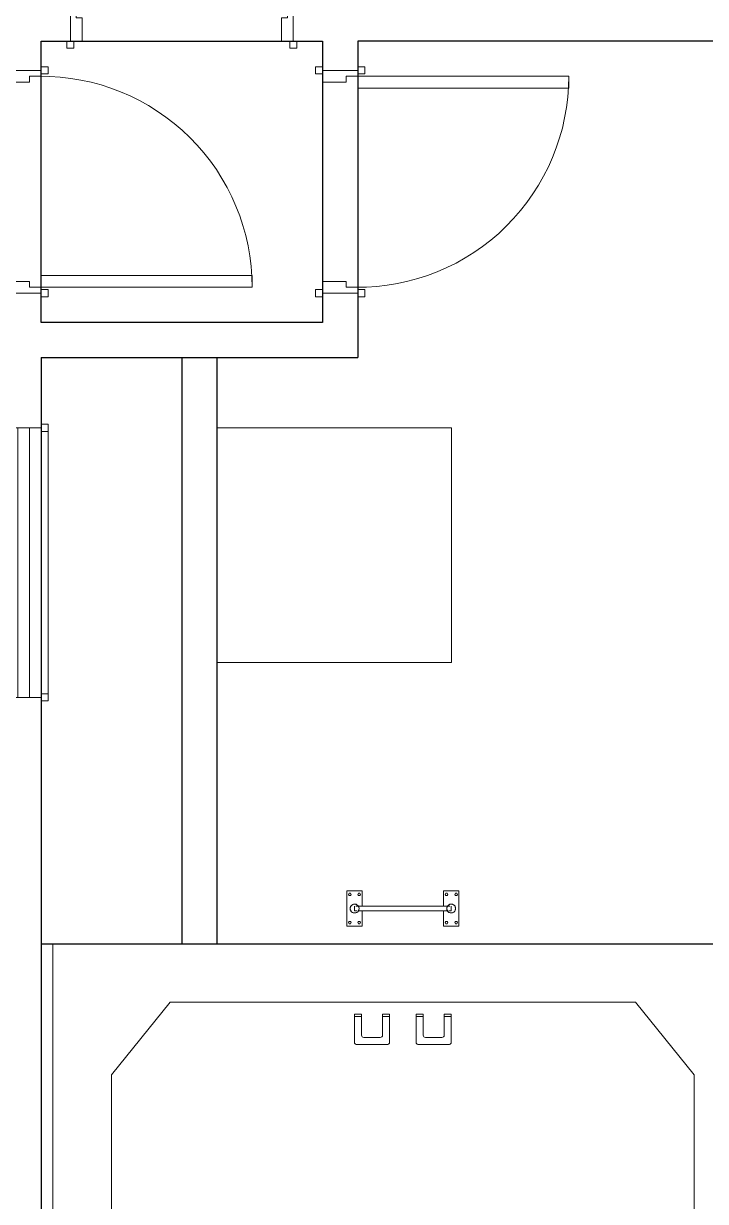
# Model space of a CAD drawing. Header units: millimetres. Extents: x 35540 to 832230, y -10956 to 416550.
# Drawn here: x 78914 to 81822, y 20358 to 25382 of the extents above; entities that cross this region are included whole.
import ezdxf

# ---------------------------------------------------------------- set-up
doc = ezdxf.new("R2010")
doc.units = ezdxf.units.MM
for name, color, linetype, lineweight in [('A-AREA-BNDY', 1, 'Continuous', 18), ('A-DOOR', 31, 'Continuous', 5), ('A-DOOR-FRAM', 31, 'Continuous', 15), ('A-FLOR', 192, 'Continuous', 5), ('A-GENM', 13, 'Continuous', 5), ('A-WALL', 113, 'Continuous', 5)]:
    doc.layers.add(name, color=color, linetype=linetype, lineweight=lineweight)

# ---------------------------------------------------------------- blocks, each defined once
blk = doc.blocks.new('DLN-Single Door__X01_ - _M02a_ 900 x 2450 _WH_-16935525-G_F U_F_A_')
at = {"layer": 'A-DOOR'}
for p, q in [((-450, 975), (-400, 975)), ((-450, 75), (-450, 975)), ((-400, 975), (-400, 75)), ((-490, 105), (-460, 105)), ((-490, 75), (-490, 105)), ((-460, 105), (-460, 75)), ((460, 75), (460, 105)), ((460, 105), (490, 105)), ((490, 105), (490, 75)), ((-460, 75), (-490, 75)), ((-400, 75), (-450, 75)), ((490, 75), (460, 75)), ((-490, -75), (-460, -75)), ((-490, -105), (-490, -75)), ((-460, -75), (-460, -105)), ((460, -105), (460, -75)), ((460, -75), (490, -75)), ((490, -75), (490, -105)), ((-460, -105), (-490, -105)), ((490, -105), (460, -105))]:
    blk.add_line(p, q, dxfattribs=at)
blk.add_arc((-450, 75), 900, 359.5, 90, dxfattribs=at)
at = {"layer": 'A-DOOR-FRAM'}
for p, q in [((-475, 75), (-450, 75)), ((-475, -75), (-475, 75)), ((-450, 75), (-450, 25)), ((450, 75), (475, 75)), ((450, 25), (450, 75)), ((475, 75), (475, -75)), ((-450, 25), (-425, 25)), ((-425, 25), (-425, -75)), ((425, 25), (450, 25)), ((425, -75), (425, 25)), ((-425, -75), (-475, -75)), ((475, -75), (425, -75))]:
    blk.add_line(p, q, dxfattribs=at)
blk = doc.blocks.new('DLN-Single Door__X01_ - _M05_ 900 x 2450 _WH_-16935527-G_F U_F_A_')
at = {"layer": 'A-DOOR'}
for p, q in [((-460, 105), (-490, 105)), ((-490, 105), (-490, 75)), ((-460, 75), (-460, 105)), ((490, 105), (460, 105)), ((460, 105), (460, 75)), ((490, 75), (490, 105)), ((-490, 75), (-460, 75)), ((460, 75), (490, 75)), ((-460, -75), (-490, -75)), ((-490, -75), (-490, -105)), ((-460, -105), (-460, -75)), ((-400, -75), (-450, -75)), ((-450, -75), (-450, -975)), ((-400, -975), (-400, -75)), ((490, -75), (460, -75)), ((460, -75), (460, -105)), ((490, -105), (490, -75)), ((-490, -105), (-460, -105)), ((460, -105), (490, -105)), ((-450, -975), (-400, -975))]:
    blk.add_line(p, q, dxfattribs=at)
blk.add_arc((-450, -75), 900, 270, 0.5, dxfattribs=at)
at = {"layer": 'A-DOOR-FRAM'}
for p, q in [((-425, 75), (-475, 75)), ((-475, 75), (-475, -75)), ((-425, -25), (-425, 75)), ((425, 75), (425, -25)), ((475, 75), (425, 75)), ((475, -75), (475, 75)), ((-450, -75), (-450, -25)), ((-450, -25), (-425, -25)), ((425, -25), (450, -25)), ((450, -25), (450, -75)), ((-475, -75), (-450, -75)), ((450, -75), (475, -75))]:
    blk.add_line(p, q, dxfattribs=at)
blk = doc.blocks.new('Walls 2 - Walls 2-3045088-G_F U_F_A_')
at = {"layer": 'A-WALL', "lineweight": 18}
for p, q in [((79039.3, 21457.5), (79039.3, 16147.5)), ((79039.3, 21457.5), (82099.3, 21457.5)), ((79289.3, 20897.5), (79539.3, 21207.5)), ((81524.3, 21207.5), (79539.3, 21207.5)), ((81524.3, 21207.5), (81774.3, 20897.5)), ((79289.3, 16647.5), (79289.3, 20897.5)), ((81774.3, 20897.5), (81774.3, 16647.5))]:
    blk.add_line(p, q, dxfattribs=at)
blk = doc.blocks.new('DLN_ Water Tank Cat Ladder - DLN_ Water Tank Cat Ladder-15027034-G_F U_F_A_')
at = {"layer": 'A-GENM'}
for p, q in [((-238.5, 225), (-238.5, 75)), ((-173.5, 225), (-238.5, 225)), ((-238.5, 225), (-173.5, 225)), ((-238.5, 75), (-238.5, 225)), ((-229.7, 215), (-232.6, 210)), ((-232.6, 210), (-229.7, 215)), ((-232.6, 210), (-229.7, 205)), ((-229.7, 205), (-232.6, 210)), ((-223.9, 215), (-229.7, 215)), ((-229.7, 215), (-223.9, 215)), ((-229.7, 205), (-223.9, 205)), ((-223.9, 205), (-229.7, 205)), ((-221, 210), (-223.9, 215)), ((-223.9, 215), (-221, 210)), ((-223.9, 205), (-221, 210)), ((-221, 210), (-223.9, 205)), ((-189.1, 215), (-192, 210)), ((-192, 210), (-189.1, 215)), ((-192, 210), (-189.1, 205)), ((-189.1, 205), (-192, 210)), ((-183.3, 215), (-189.1, 215)), ((-189.1, 215), (-183.3, 215)), ((-189.1, 205), (-183.3, 205)), ((-183.3, 205), (-189.1, 205)), ((-180.4, 210), (-183.3, 215)), ((-183.3, 215), (-180.4, 210)), ((-183.3, 205), (-180.4, 210)), ((-180.4, 210), (-183.3, 205)), ((-173.5, 158.5), (-173.5, 225)), ((-173.5, 225), (-173.5, 158.5)), ((173.5, 225), (173.5, 158.7)), ((238.5, 225), (173.5, 225)), ((173.5, 225), (238.5, 225)), ((173.5, 158.7), (173.5, 225)), ((183.3, 215), (180.4, 210)), ((180.4, 210), (183.3, 215)), ((180.4, 210), (183.3, 205)), ((183.3, 205), (180.4, 210)), ((189.1, 215), (183.3, 215)), ((183.3, 215), (189.1, 215)), ((183.3, 205), (189.1, 205)), ((189.1, 205), (183.3, 205)), ((192, 210), (189.1, 215)), ((189.1, 215), (192, 210)), ((189.1, 205), (192, 210)), ((192, 210), (189.1, 205)), ((223.9, 215), (221, 210)), ((221, 210), (223.9, 215)), ((221, 210), (223.9, 205)), ((223.9, 205), (221, 210)), ((229.7, 215), (223.9, 215)), ((223.9, 215), (229.7, 215)), ((223.9, 205), (229.7, 205)), ((229.7, 205), (223.9, 205)), ((232.6, 210), (229.7, 215)), ((229.7, 215), (232.6, 210)), ((229.7, 205), (232.6, 210)), ((232.6, 210), (229.7, 205)), ((238.5, 75), (238.5, 225)), ((238.5, 225), (238.5, 75)), ((-206.5, 158.7), (-206.5, 160)), ((-206.5, 160), (-206.5, 158.7)), ((-206.5, 158.7), (-206.5, 160)), ((-206.5, 160), (-206.5, 159.7)), ((-206.5, 159.7), (-206.5, 158.7)), ((-206.5, 157.1), (-206.5, 158.7)), ((-206.5, 158.7), (-206.5, 157.1)), ((-206.5, 157.1), (-206.5, 158.7)), ((-206.5, 158.7), (-206.5, 157.1)), ((-206.5, 140.3), (-206.5, 157.1)), ((-206.5, 157.1), (-206.5, 140.3)), ((-206.5, 140.3), (-206.5, 157.1)), ((-206.5, 157.1), (-206.5, 155)), ((-206.5, 155), (-206.5, 152.6)), ((-206.5, 152.6), (-206.5, 147.4)), ((-193, 160), (-200.9, 160)), ((-193, 160), (-200.9, 160)), ((191.6, 160), (-191.6, 160)), ((191.6, 160), (-191.6, 160)), ((200.9, 160), (193, 160)), ((200.9, 160), (193, 160)), ((206.5, 158.7), (206.5, 160)), ((206.5, 160), (206.5, 158.7)), ((206.5, 159.7), (206.5, 160)), ((206.5, 160), (206.5, 158.7)), ((206.5, 158.7), (206.5, 159.7)), ((206.5, 157.1), (206.5, 158.7)), ((206.5, 158.7), (206.5, 157.1)), ((206.5, 157.1), (206.5, 158.7)), ((206.5, 158.7), (206.5, 157.1)), ((206.5, 140.3), (206.5, 157.1)), ((206.5, 157.1), (206.5, 141.3)), ((206.5, 152.6), (206.5, 157.1)), ((206.5, 157.1), (206.5, 140.3)), ((206.5, 150), (206.5, 152.6)), ((-206.5, 147.4), (-206.5, 145)), ((-206.5, 145), (-206.5, 142.9)), ((-206.5, 142.9), (-206.5, 141.3)), ((-206.5, 141.3), (-206.5, 140.3)), ((-206.5, 140), (-206.5, 140.3)), ((-206.5, 140.3), (-206.5, 140)), ((-206.5, 140), (-206.5, 140.3)), ((-206.5, 140.3), (-206.5, 140)), ((-206.5, 140), (-195.7, 140)), ((-206.5, 140), (-195.7, 140)), ((-191.5, 140), (191.5, 140)), ((-191.5, 140), (191.5, 140)), ((-173.5, 75), (-173.5, 141.5)), ((-173.5, 141.5), (-173.5, 75)), ((173.5, 141.3), (173.5, 75)), ((173.5, 75), (173.5, 141.3)), ((195.7, 140), (206.5, 140)), ((195.7, 140), (206.5, 140)), ((206.5, 145), (206.5, 150)), ((206.5, 142.9), (206.5, 145)), ((206.5, 140.3), (206.5, 142.9)), ((206.5, 141.3), (206.5, 140.3)), ((206.5, 140), (206.5, 140.3)), ((206.5, 140.3), (206.5, 140)), ((206.5, 140), (206.5, 140.3)), ((206.5, 140.3), (206.5, 140)), ((-238.5, 75), (-173.5, 75)), ((-173.5, 75), (-238.5, 75)), ((-229.7, 95), (-232.6, 90)), ((-232.6, 90), (-229.7, 95)), ((-232.6, 90), (-229.7, 85)), ((-229.7, 85), (-232.6, 90)), ((-223.9, 95), (-229.7, 95)), ((-229.7, 95), (-223.9, 95)), ((-229.7, 85), (-223.9, 85)), ((-223.9, 85), (-229.7, 85)), ((-221, 90), (-223.9, 95)), ((-223.9, 95), (-221, 90)), ((-223.9, 85), (-221, 90)), ((-221, 90), (-223.9, 85)), ((-189.1, 95), (-192, 90)), ((-192, 90), (-189.1, 95)), ((-192, 90), (-189.1, 85)), ((-189.1, 85), (-192, 90)), ((-183.3, 95), (-189.1, 95)), ((-189.1, 95), (-183.3, 95)), ((-189.1, 85), (-183.3, 85)), ((-183.3, 85), (-189.1, 85)), ((-180.4, 90), (-183.3, 95)), ((-183.3, 95), (-180.4, 90)), ((-183.3, 85), (-180.4, 90)), ((-180.4, 90), (-183.3, 85)), ((173.5, 75), (238.5, 75)), ((238.5, 75), (173.5, 75)), ((183.3, 95), (180.4, 90)), ((180.4, 90), (183.3, 95)), ((180.4, 90), (183.3, 85)), ((183.3, 85), (180.4, 90)), ((189.1, 95), (183.3, 95)), ((183.3, 95), (189.1, 95)), ((183.3, 85), (189.1, 85)), ((189.1, 85), (183.3, 85)), ((192, 90), (189.1, 95)), ((189.1, 95), (192, 90)), ((189.1, 85), (192, 90)), ((192, 90), (189.1, 85)), ((223.9, 95), (221, 90)), ((221, 90), (223.9, 95)), ((221, 90), (223.9, 85)), ((223.9, 85), (221, 90)), ((229.7, 95), (223.9, 95)), ((223.9, 95), (229.7, 95)), ((223.9, 85), (229.7, 85)), ((229.7, 85), (223.9, 85)), ((232.6, 90), (229.7, 95)), ((229.7, 95), (232.6, 90)), ((229.7, 85), (232.6, 90)), ((232.6, 90), (229.7, 85)), ((-176.5, -300), (-206.5, -300)), ((-206.5, -300), (-206.5, -420)), ((-206.5, -300), (-206.5, -310)), ((-176.5, -300), (-206.5, -300)), ((-176.5, -390), (-176.5, -300)), ((-176.5, -310), (-176.5, -300)), ((-56.5, -300), (-86.5, -300)), ((-86.5, -300), (-86.5, -390)), ((-86.5, -300), (-86.5, -310)), ((-56.5, -300), (-86.5, -300)), ((-56.5, -420), (-56.5, -300)), ((-56.5, -310), (-56.5, -300)), ((86.5, -300), (56.5, -300)), ((56.5, -300), (56.5, -420)), ((56.5, -300), (56.5, -310)), ((86.5, -300), (56.5, -300)), ((86.5, -390), (86.5, -300)), ((86.5, -310), (86.5, -300)), ((206.5, -300), (176.5, -300)), ((176.5, -300), (176.5, -390)), ((176.5, -300), (176.5, -310)), ((206.5, -300), (176.5, -300)), ((206.5, -420), (206.5, -300)), ((206.5, -310), (206.5, -300)), ((-206.5, -310), (-206.5, -310.3)), ((-206.5, -310.3), (-206.5, -320)), ((-206.5, -420), (-206.5, -320)), ((-176.5, -310), (-203.2, -310)), ((-176.5, -320), (-176.5, -310)), ((-176.5, -320), (-176.5, -390)), ((-86.5, -310), (-86.5, -320)), ((-59.8, -310), (-86.5, -310)), ((-86.5, -390), (-86.5, -320)), ((-56.5, -317.4), (-56.5, -310)), ((-56.5, -320), (-56.5, -317.4)), ((-56.5, -320), (-56.5, -420)), ((56.5, -310), (56.5, -320)), ((56.5, -420), (56.5, -320)), ((86.5, -310), (59.8, -310)), ((86.5, -320), (86.5, -310)), ((86.5, -320), (86.5, -390)), ((176.5, -310), (176.5, -320)), ((203.2, -310), (176.5, -310)), ((176.5, -390), (176.5, -320)), ((206.5, -320), (206.5, -310)), ((206.5, -320), (206.5, -420)), ((-96.5, -400), (-166.5, -400)), ((-166.5, -400), (-96.5, -400)), ((166.5, -400), (96.5, -400)), ((96.5, -400), (166.5, -400)), ((-196.5, -430), (-66.5, -430)), ((-66.5, -430), (-196.5, -430)), ((66.5, -430), (196.5, -430)), ((196.5, -430), (66.5, -430))]:
    blk.add_line(p, q, dxfattribs=at)
for centre, radius, start, end in [((-206, 150), 19, 90, 270), ((-206, 150), 19, 120, 180), ((-206, 150), 19, 165, 180), ((-206, 150), 19, 165, 180), ((-206, 150), 19, 120, 165), ((-206, 150), 19, 120, 165), ((-206, 150), 19, 105, 120), ((-206, 150), 19, 105, 120), ((-206, 150), 19, 105, 120), ((-206, 150), 19, 60, 105), ((-206, 150), 19, 75, 105), ((-206, 150), 19, 90, 105), ((-206, 150), 19, 60, 90), ((-206, 150), 19, 270, 90), ((-206, 150), 19, 60, 75), ((-206, 150), 19, 45, 60), ((-206, 150), 19, 30, 60), ((-206, 150), 19, 30, 60), ((-206, 150), 19, 30, 45), ((-206, 150), 19, 0, 30), ((-206, 150), 19, 15, 30), ((-206, 150), 19, 15, 30), ((-206, 150), 19, 0, 15), ((-206, 150), 19, 0, 15), ((206, 150), 19, 90, 270), ((206, 150), 19, 150, 180), ((206, 150), 19, 165, 180), ((206, 150), 19, 165, 180), ((206, 150), 19, 150, 165), ((206, 150), 19, 150, 165), ((206, 150), 19, 120, 150), ((206, 150), 19, 120, 150), ((206, 150), 19, 120, 150), ((206, 150), 19, 75, 120), ((206, 150), 19, 75, 120), ((206, 150), 19, 90, 120), ((206, 150), 19, 75, 90), ((206, 150), 19, 270, 90), ((206, 150), 19, 60, 75), ((206, 150), 19, 60, 75), ((206, 150), 19, 60, 75), ((206, 150), 19, 15, 60), ((206, 150), 19, 0, 60), ((206, 150), 19, 0, 60), ((206, 150), 19, 0, 15), ((-206, 150), 19, 180, 270), ((-206, 150), 19, 180, 195), ((-206, 150), 19, 180, 195), ((-206, 150), 19, 195, 210), ((-206, 150), 19, 195, 270), ((-206, 150), 19, 210, 270), ((-206, 150), 19, 270, 330), ((-206, 150), 19, 270, 330), ((-206, 150), 19, 270, 330), ((-206, 150), 19, 330, 345), ((-206, 150), 19, 330, 345), ((-206, 150), 19, 330, 345), ((-206, 150), 19, 345, 0), ((-206, 150), 19, 345, 360), ((-206, 150), 19, 345, 0), ((206, 150), 19, 180, 195), ((206, 150), 19, 180, 195), ((206, 150), 19, 180, 195), ((206, 150), 19, 195, 210), ((206, 150), 19, 195, 210), ((206, 150), 19, 195, 210), ((206, 150), 19, 210, 270), ((206, 150), 19, 210, 270), ((206, 150), 19, 210, 270), ((206, 150), 19, 270, 0), ((206, 150), 19, 270, 345), ((206, 150), 19, 270, 345), ((206, 150), 19, 345, 360), ((206, 150), 19, 345, 0), ((-166.5, -390), 10, 180, 270), ((-166.5, -390), 10, 180, 270), ((-96.5, -390), 10, 270, 0), ((-96.5, -390), 10, 270, 0), ((96.5, -390), 10, 180, 270), ((96.5, -390), 10, 180, 270), ((166.5, -390), 10, 270, 0), ((166.5, -390), 10, 270, 0), ((-196.5, -420), 10, 180, 270), ((-196.5, -420), 10, 180, 210), ((-196.5, -420), 10, 210, 240), ((-196.5, -420), 10, 240, 270), ((-66.5, -420), 10, 270, 360), ((-66.5, -420), 10, 270, 300), ((-66.5, -420), 10, 300, 330), ((-66.5, -420), 10, 330, 0), ((66.5, -420), 10, 180, 270), ((66.5, -420), 10, 180, 210), ((66.5, -420), 10, 210, 240), ((66.5, -420), 10, 240, 270), ((196.5, -420), 10, 270, 360), ((196.5, -420), 10, 270, 300), ((196.5, -420), 10, 300, 330), ((196.5, -420), 10, 330, 0)]:
    blk.add_arc(centre, radius, start, end, dxfattribs=at)
blk = doc.blocks.new('DLN-Double Door-AP - _AP09_ 1100 x 2100 _WH_-V1-G_F U_F_A_')
at = {"layer": 'A-DOOR'}
for p, q in [((575, 75), (-575, 75)), ((-575, 75), (-575, 25)), ((575, 25), (575, 75)), ((-575, 25), (-575, -25)), ((-575, 25), (575, 25)), ((575, -25), (575, 25)), ((-575, -25), (-575, -75)), ((-575, -25), (575, -25)), ((575, -75), (575, -25)), ((-575, -75), (575, -75)), ((-550, -75), (-99.5, -390.5)), ((-70.8, -349.5), (-462.8, -75)), ((70.8, -349.5), (462.8, -75)), ((550, -75), (99.5, -390.5)), ((-99.5, -390.5), (-70.8, -349.5)), ((99.5, -390.5), (70.8, -349.5))]:
    blk.add_line(p, q, dxfattribs=at)
for centre, start, end in [((-550, -75), 325, 359.9926), ((550, -75), 180.0074, 215)]:
    blk.add_arc(centre, 550, start, end, dxfattribs=at)
at = {"layer": 'A-DOOR-FRAM'}
for p, q in [((-560, 105), (-590, 105)), ((-590, 105), (-590, 75)), ((-560, 75), (-560, 105)), ((560, 105), (560, 75)), ((590, 105), (560, 105)), ((590, 75), (590, 105)), ((-590, 75), (-575, 75)), ((575, 75), (590, 75)), ((-575, -75), (-590, -75)), ((-590, -75), (-590, -105)), ((-560, -105), (-560, -75)), ((560, -75), (560, -105)), ((590, -75), (575, -75)), ((590, -105), (590, -75)), ((-590, -105), (-560, -105)), ((560, -105), (590, -105))]:
    blk.add_line(p, q, dxfattribs=at)
at = {"layer": 'A-DOOR-FRAM', "lineweight": 5}
for p, q in [((560, 105), (-560, 105)), ((-560, -105), (560, -105))]:
    blk.add_line(p, q, dxfattribs=at)

msp = doc.modelspace()

# ---------------------------------------------------------------- linework, layer by layer
at = {"layer": 'A-AREA-BNDY', "color": 7, "lineweight": 25}
for p, q in [((78989.3, 25307.5), (80189.3, 25307.5)), ((78989.3, 24107.5), (78989.3, 25307.5)), ((80189.3, 25307.5), (80189.3, 24107.5)), ((91539.3, 25307.5), (80339.3, 25307.5)), ((80339.3, 25307.5), (80339.3, 23957.5)), ((80189.3, 24107.5), (78989.3, 24107.5)), ((78989.3, 23957.5), (78989.3, 16097.5)), ((78989.3, 23957.5), (80339.3, 23957.5)), ((79589.3, 23957.5), (79589.3, 21457.5)), ((79739.3, 21457.5), (79739.3, 23957.5)), ((78989.3, 21457.5), (91539.3, 21457.5))]:
    msp.add_line(p, q, dxfattribs=at)
at = {"layer": 'A-FLOR'}
for p, q in [((80339.3, 24257.5), (80339.3, 25157.5)), ((80739.3, 23657.5), (79739.3, 23657.5)), ((80739.3, 22657.5), (80739.3, 23657.5)), ((79739.3, 22657.5), (80739.3, 22657.5)), ((78989.3, 21457.5), (79039.3, 21457.5))]:
    msp.add_line(p, q, dxfattribs=at)
at = {"layer": 'A-WALL', "lineweight": 18}
for p, q in [((78989.3, 25307.5), (79099.3, 25307.5)), ((78989.3, 25307.5), (78989.3, 25197.5)), ((80189.3, 25307.5), (80079.3, 25307.5)), ((80189.3, 25307.5), (80189.3, 25197.5)), ((91539.3, 25307.5), (80339.3, 25307.5)), ((80339.3, 25307.5), (80339.3, 25197.5)), ((78989.3, 24217.5), (78989.3, 24107.5)), ((80189.3, 24107.5), (80189.3, 24217.5)), ((80339.3, 24217.5), (80339.3, 23957.5)), ((78989.3, 24107.5), (80189.3, 24107.5)), ((79589.3, 23957.5), (78989.3, 23957.5)), ((78989.3, 23957.5), (78989.3, 23673)), ((79589.3, 21457.5), (79589.3, 23957.5)), ((80339.3, 23957.5), (79739.3, 23957.5)), ((79739.3, 21457.5), (79739.3, 23957.5)), ((78989.3, 16097.5), (78989.3, 22493)), ((79589.3, 21457.5), (79739.3, 21457.5))]:
    msp.add_line(p, q, dxfattribs=at)
at = {"layer": 'A-WALL'}
msp.add_line((78989.3, 25157.5), (78989.3, 24257.5), dxfattribs=at)

# ---------------------------------------------------------------- block references
at = {"layer": 'A-DOOR'}
msp.add_blockref('DLN-Single Door__X01_ - _M02a_ 900 x 2450 _WH_-16935525-G_F U_F_A_', (79589.3, 25382.5), dxfattribs=at)
for name, p, rotation in [('DLN-Single Door__X01_ - _M05_ 900 x 2450 _WH_-16935527-G_F U_F_A_', (78914.3, 24707.5), 90), ('DLN-Single Door__X01_ - _M02a_ 900 x 2450 _WH_-16935525-G_F U_F_A_', (80264.3, 24707.5), 270), ('DLN-Double Door-AP - _AP09_ 1100 x 2100 _WH_-V1-G_F U_F_A_', (78914.3, 23083), 270)]:
    msp.add_blockref(name, p, dxfattribs=dict(at, rotation=rotation))
at = {"layer": 'A-GENM'}
msp.add_blockref('DLN_ Water Tank Cat Ladder - DLN_ Water Tank Cat Ladder-15027034-G_F U_F_A_', (80531.8, 21457.5), dxfattribs=at)
at = {"layer": 'A-WALL'}
msp.add_blockref('Walls 2 - Walls 2-3045088-G_F U_F_A_', (0, 0), dxfattribs=at)

doc.saveas('drawing.dxf')
